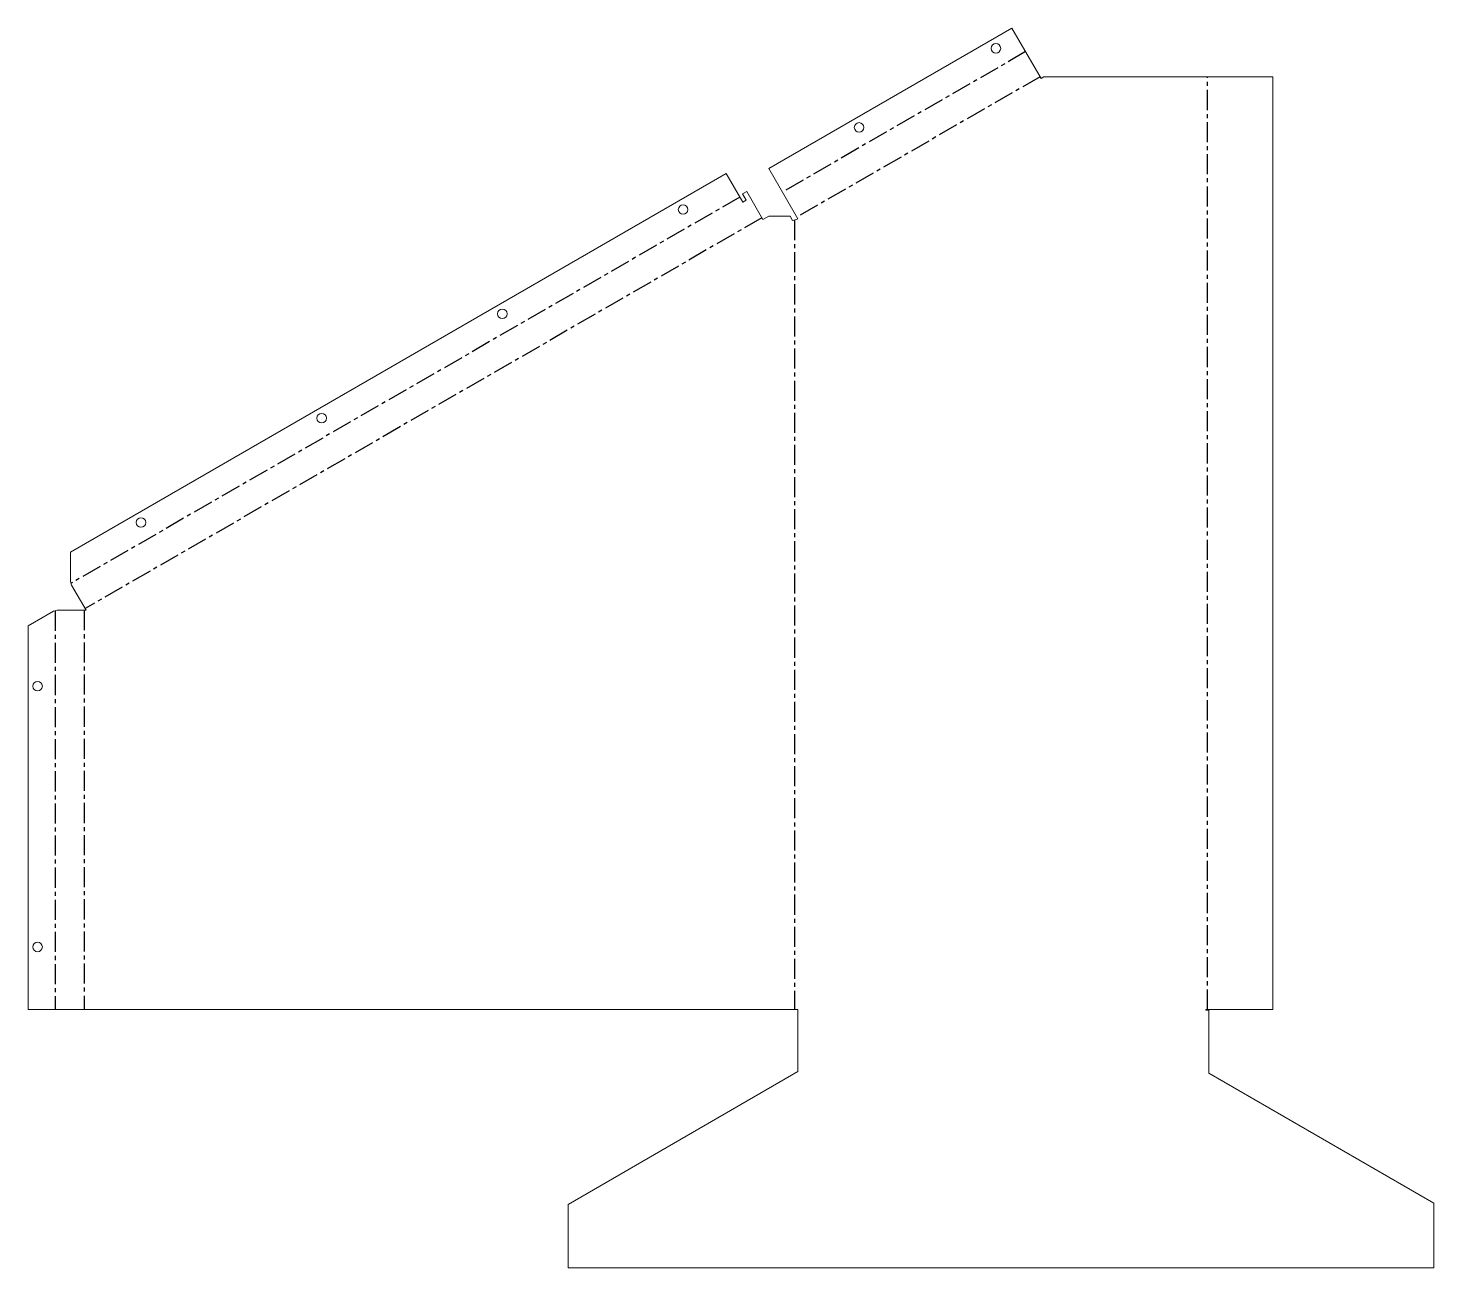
# Model space of a CAD drawing. Header units: millimetres. Extents: x -486 to 403, y -164 to 621.
import ezdxf

# ---------------------------------------------------------------- set-up
doc = ezdxf.new("R2010")
doc.units = ezdxf.units.MM
doc.linetypes.add('CENTERX2', pattern=[20.32, 12.7, -2.54, 2.54, -2.54])

msp = doc.modelspace()

# ---------------------------------------------------------------- linework, layer by layer
at = {"color": 7, "linetype": 'Continuous', "lineweight": 18}
for p, q in [((136.41, 620.79), (-17.49, 531.94)), ((154.77, 589), (136.41, 620.79)), ((156.5, 590), (154.77, 589)), ((301.36, 590), (156.5, 590)), ((301.36, 590), (301.36, 0)), ((-44.33, 528.77), (-459.21, 289.24)), ((-33.9, 510.71), (-44.33, 528.77)), ((-17.49, 531.94), (0.87, 500.14)), ((-31.39, 517.36), (-33.99, 515.86)), ((-31.74, 511.96), (-33.99, 515.86)), ((-31.39, 517.36), (-21.21, 499.73)), ((-33.9, 510.71), (-31.74, 511.96)), ((-17.49, 501.88), (-21.21, 499.73)), ((-17.49, 501.88), (-3.98, 501.88)), ((-3.98, 501.88), (-2.36, 499.07)), ((-2.36, 499.07), (0, 499.64)), ((0.87, 500.14), (0, 499.64)), ((-459.21, 270.76), (-459.21, 289.24)), ((-458.53, 268.44), (-459.21, 270.76)), ((-449.36, 252.54), (-458.53, 268.44)), ((-486.07, 242.72), (-470.07, 251.96)), ((-470.07, 251.96), (-467.71, 252.54)), ((-467.71, 252.54), (-449.36, 252.54)), ((-486.07, 242.72), (-486.07, 0)), ((1, 0), (-486.07, 0)), ((1, 0), (1, -39.2)), ((301.36, 0), (259, 0)), ((259, -0.5), (259, 0)), ((261, -0.5), (259, -0.5)), ((261, -40.33), (261, -0.5)), ((1, -39.2), (-144.33, -123.5)), ((403.33, -122.5), (261, -40.33)), ((-144.33, -123.5), (-144.33, -163.5)), ((403.33, -163.5), (403.33, -122.5)), ((-144.33, -163.5), (403.33, -163.5))]:
    msp.add_line(p, q, dxfattribs=at)
at = {"color": 7, "linetype": 'CENTERX2'}
for p, q in [((145, 605.92), (-8.9, 517.06)), ((154.18, 590.02), (0.28, 501.16)), ((260.18, 0), (260.18, 590)), ((-35.74, 513.89), (-458.87, 269.6)), ((-21.8, 500.75), (-449.95, 253.56)), ((-1.18, 499.36), (-1.18, 0)), ((-468.89, 252.25), (-468.89, 0)), ((-450.53, 252.54), (-450.53, 0))]:
    msp.add_line(p, q, dxfattribs=at)
at = {"color": 7, "linetype": 'Continuous', "lineweight": 18}
for centre in [(126.25, 608), (39.64, 558), (-71.71, 506.04), (-186.03, 440.04), (-300.34, 374.04), (-414.66, 308.04), (-480.07, 204.51), (-480.07, 39.51)]:
    msp.add_circle(centre, 3, dxfattribs=at)

doc.saveas('drawing.dxf')
